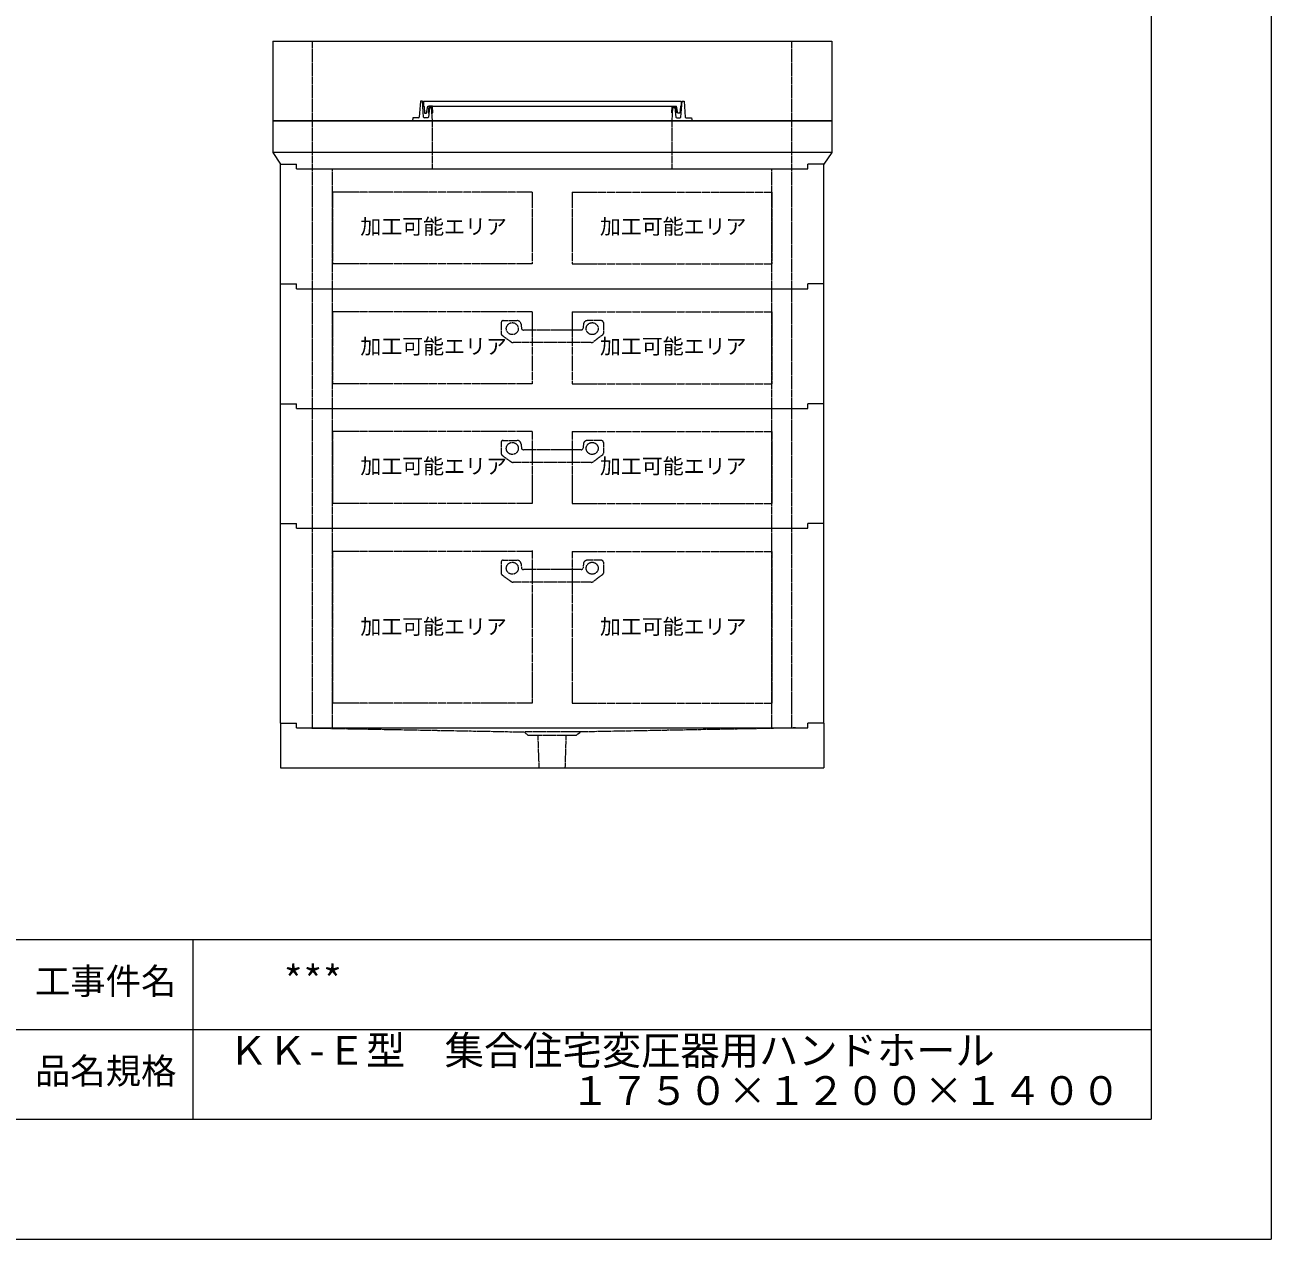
# Model space of a CAD drawing. Units: millimetres, scale not verified. Extents: x -4455 to 4455, y -3150 to 3150.
# Drawn here: x 1335 to 4455, y -3150 to -109 of the extents above; entities that cross this region are included whole.
import ezdxf
from ezdxf.enums import TextEntityAlignment as Align

# ---------------------------------------------------------------- set-up
doc = ezdxf.new("R2010")
doc.units = ezdxf.units.MM
doc.header["$LTSCALE"] = 20
doc.linetypes.add('LONG_DASHED1', pattern=[7, 6, -1])
doc.linetypes.add('LONG_DOUBLE_CHAIN', pattern=[21.8, 18, -1, 0.6, -0.6, 0.6, -1])
for name, color, linetype, lineweight in [('0-0_D-TTL', 7, 'Continuous', 9), ('0-1_Defpoints', 7, 'Continuous', 9), ('0-2_D-TTL-FRAM1', 134, 'Continuous', 9), ('0-3_D-TTL-TXT', 7, 'Continuous', 9), ('0-7_D-STR', 7, 'Continuous', 9), ('0-9_D-STR-STR5', 1, 'LONG_DOUBLE_CHAIN', 9), ('0-A_D-STR-STR3', 2, 'LONG_DASHED1', 9), ('0-B_D-STR-STR4', 134, 'Continuous', 9)]:
    doc.layers.add(name, color=color, linetype=linetype, lineweight=lineweight)
doc.styles.add('ＭＳ ゴシック', font='')
doc.styles.get('ＭＳ ゴシック').set_extended_font_data('MS Gothic')

# ---------------------------------------------------------------- blocks, each defined once
blk = doc.blocks.new('A$C4DE05FD1')
at = {"layer": '0-0_D-TTL', "color": 134}
for p in [(114800, 76000), (4000, 4000)]:
    blk.add_line(p, (114800, 4000), dxfattribs=at)
at = {"layer": '0-1_Defpoints', "color": 134}
for p in [(118800, 84000), (0, 0)]:
    blk.add_line(p, (118800, 0), dxfattribs=at)
at = {"layer": '0-2_D-TTL-FRAM1'}
for p, q in [((38800, 10000), (114800, 10000)), ((82800, 10000), (82800, 4000)), ((64800, 7000), (114800, 7000))]:
    blk.add_line(p, q, dxfattribs=at)
at = {"layer": '0-3_D-TTL-TXT', "style": 'ＭＳ ゴシック'}
for s, p in [('工事件名', (77528.4, 7919.5)), ('品名規格', (77528.4, 4919.5))]:
    blk.add_text(s, height=866, dxfattribs=at).set_placement(p, align=Align.BOTTOM_LEFT)
blk = doc.blocks.new('A$C78C0291E')
at = {"layer": '0-7_D-STR'}
for p, q in [((-13600, 240), (-13600, -2000)), ((-13600, 240), (-12800, 240)), ((-12800, 0), (-12800, 240)), ((-12800, 0), (12800, 0)), ((13600, 240), (12800, 240)), ((12800, 0), (12800, 240)), ((13600, 240), (13600, -2000)), ((-13600, -2000), (13600, -2000))]:
    blk.add_line(p, q, dxfattribs=at)
at = {"layer": '0-7_D-STR', "linetype": 'LONG_DASHED1'}
for p, q in [((-12180, 0), (-1400, -200)), ((12180, 0), (1400, -200)), ((-1200, -380), (-1400, -200)), ((1400, -200), (-1400, -200)), ((1200, -380), (-1200, -380)), ((-653.3, -2000), (-705, -380)), ((653.3, -2000), (705, -380)), ((1200, -380), (1400, -200))]:
    blk.add_line(p, q, dxfattribs=at)
blk = doc.blocks.new('A$C27844A11')
at = {"layer": '0-A_D-STR-STR3'}
for p, q in [((-2560, 1000), (-2560, 453.5)), ((-2460, 1100), (-1758.4, 1100)), ((-1559.2, 917.4), (-1542, 721.3)), ((1442.4, 630), (-1442.4, 630)), ((1559.2, 917.4), (1542, 721.3)), ((2460, 1100), (1758.4, 1100)), ((2560, 1000), (2560, 453.5)), ((-2515.5, 370.3), (-2060.4, 33.6)), ((1949.4, 0), (-1949.4, 0)), ((2515.5, 370.3), (2060.4, 33.6))]:
    blk.add_line(p, q, dxfattribs=at)
for centre in [(-2000, 700), (2000, 700)]:
    blk.add_circle(centre, 300, dxfattribs=at)
for centre, radius, start, end in [((-2460, 1000), 100, 90, 180), ((-1758.4, 900), 200, 5, 90), ((-1442.4, 730), 100, 185, 270), ((1442.4, 730), 100, 270, 355), ((1758.4, 900), 200, 90, 175), ((2460, 1000), 100, 0, 90), ((-2460, 453.5), 100, 180, 236.30993), ((-1949.4, 200), 200, 236.30993, 270), ((1949.4, 200), 200, 270, 303.69007), ((2460, 453.5), 100, 303.69007, 0)]:
    blk.add_arc(centre, radius, start, end, dxfattribs=at)
blk = doc.blocks.new('A$C613B1C2C')
at = {"layer": '0-7_D-STR'}
blk.add_line((-14000, 4000), (-14000, 0), dxfattribs=at)
at = {"layer": '0-7_D-STR', "linetype": 'LONG_DASHED1'}
for p, q in [((-12000, 0), (-12000, 4000)), ((12000, 0), (12000, 4000))]:
    blk.add_line(p, q, dxfattribs=at)
at = {"layer": '0-7_D-STR'}
blk.add_lwpolyline([(-14000, 4000), (14000, 4000), (14000, 0), (-14000, 0)], dxfattribs=at)
blk = doc.blocks.new('A$C5C23532B')
at = {"layer": '0-7_D-STR', "linetype": 'LONG_DASHED1'}
for p, q in [((-12000, 0), (-12000, 2400)), ((-6000, 0), (-6000, 2400)), ((6000, 0), (6000, 2400)), ((12000, 0), (12000, 2400))]:
    blk.add_line(p, q, dxfattribs=at)
at = {"layer": '0-7_D-STR'}
for p, q in [((14000, 820), (-14000, 820)), ((-13600, 240), (-12800, 240)), ((-12800, 0), (-12800, 240)), ((13600, 240), (12800, 240))]:
    blk.add_line(p, q, dxfattribs=at)
for points in [[(-14000, 2400), (14000, 2400), (14000, 820), (13600, 240)], [(-14000, 2400), (-14000, 820), (-13600, 240)], [(-12800, 0), (12800, 0), (12800, 240)]]:
    blk.add_lwpolyline(points, dxfattribs=at)
blk = doc.blocks.new('A$C349817E5')
at = {"layer": '0-7_D-STR'}
for p, q in [((-13600, -5760), (-13600, 240)), ((-13600, 240), (-12800, 240)), ((-12800, 0), (-12800, 240)), ((-12800, 0), (12800, 0)), ((13600, 240), (12800, 240)), ((12800, 0), (12800, 240)), ((13600, -5760), (13600, 240)), ((-13600, -5760), (-12800, -5760)), ((-12800, -6000), (-12800, -5760)), ((-12800, -6000), (12800, -6000)), ((13600, -5760), (12800, -5760)), ((12800, -6000), (12800, -5760))]:
    blk.add_line(p, q, dxfattribs=at)
at = {"layer": '0-7_D-STR', "linetype": 'LONG_DASHED1'}
for p, q in [((-12000, -6000), (-12000, 0)), ((-11000, -6000), (-11000, 0)), ((11000, -6000), (11000, 0)), ((12000, -6000), (12000, 0))]:
    blk.add_line(p, q, dxfattribs=at)
at = {"layer": '0-9_D-STR-STR5'}
for p, q in [((-11000, -1160), (-11000, -4760)), ((-1000, -1160), (-11000, -1160)), ((-1000, -1160), (-1000, -4760)), ((1000, -1160), (11000, -1160)), ((1000, -1160), (1000, -4760)), ((11000, -1160), (11000, -4760)), ((-1000, -4760), (-11000, -4760)), ((1000, -4760), (11000, -4760))]:
    blk.add_line(p, q, dxfattribs=at)
blk = doc.blocks.new('A$C27DE69BD')
at = {"layer": '0-7_D-STR'}
for p, q in [((-13600, 240), (-12800, 240)), ((-13600, -9760), (-13600, 240)), ((-12800, 0), (-12800, 240)), ((-12800, 0), (12800, 0)), ((13600, 240), (12800, 240)), ((12800, 0), (12800, 240)), ((13600, -9760), (13600, 240)), ((-13600, -9760), (-12800, -9760)), ((-12800, -10000), (-12800, -9760)), ((13600, -9760), (12800, -9760)), ((12800, -10000), (12800, -9760)), ((-12800, -10000), (12800, -10000))]:
    blk.add_line(p, q, dxfattribs=at)
at = {"layer": '0-7_D-STR', "linetype": 'LONG_DASHED1'}
for p, q in [((-12000, -10000), (-12000, 0)), ((-11000, -10000), (-11000, 0)), ((11000, -10000), (11000, 0)), ((12000, -10000), (12000, 0))]:
    blk.add_line(p, q, dxfattribs=at)
at = {"layer": '0-9_D-STR-STR5'}
for p, q in [((-1000, -1160), (-11000, -1160)), ((-11000, -1160), (-11000, -8760)), ((-1000, -1120), (-1000, -8760)), ((1000, -1160), (11000, -1160)), ((1000, -1160), (1000, -8760)), ((11000, -1160), (11000, -8760)), ((-1000, -8760), (-11000, -8760)), ((1000, -8760), (11000, -8760))]:
    blk.add_line(p, q, dxfattribs=at)
blk = doc.blocks.new('A$C284D0AE2')
at = {"layer": '0-B_D-STR-STR4'}
for p, q in [((-6600, 1000), (-6655.6, 197.2)), ((-6500, 1000), (-6600, 1000)), ((-6442.7, 197.2), (-6500, 1000)), ((-6450, 1000), (-6450, 740)), ((-6450, 740), (-6438.3, 740)), ((-6418.4, 721.8), (-6390, 400)), ((-6290, 400), (-6230, 740)), ((-6230, 740), (6230, 740)), ((-6180, 740), (-6212.4, 401.3)), ((-6140, 680), (-6195.9, 195.4)), ((-6000, 740), (-6180, 740)), ((-6040, 680), (-6140, 680)), ((-6000, 0), (-6040, 680)), ((-5983.5, 401.3), (-6000, 740)), ((6000, 740), (6180, 740)), ((6180, 740), (6212.4, 401.3)), ((-6980, 160), (-7000, 0)), ((-7000, 0), (7000, 0)), ((-6695.5, 160), (-6980, 160)), ((-6235.7, 160), (-6402.8, 160)), ((-6390, 400), (-6290, 400)), ((-6212.4, 401.3), (-6172.2, 401.3)), ((-6023.6, 401.3), (-5983.5, 401.3)), ((6212.4, 401.3), (6172.2, 401.3)), ((6235.7, 160), (6402.8, 160)), ((6695.5, 160), (6980, 160)), ((6980, 160), (7000, 0))]:
    blk.add_line(p, q, dxfattribs=at)
for points in [[(-6450, 1000), (6450, 1000), (6450, 740), (6438.3, 740)], [(6023.6, 401.3), (5983.5, 401.3), (6000, 740)], [(6000, 0), (6040, 680), (6140, 680), (6195.9, 195.4)], [(6418.4, 721.8), (6390, 400), (6290, 400), (6230, 740)], [(6442.7, 197.2), (6500, 1000), (6600, 1000), (6655.6, 197.2)]]:
    blk.add_lwpolyline(points, dxfattribs=at)
for centre, radius, start, end in [((-6438.3, 720), 20, 5.04245, 90), ((6438.3, 720), 20, 90, 174.95755), ((-6695.5, 200), 40, 270, 356.0372), ((-6402.8, 200), 40, 184.08562, 270), ((-6235.7, 200), 40, 270, 353.41806), ((6235.7, 200), 40, 186.58194, 270), ((6402.8, 200), 40, 270, 355.91438), ((6695.5, 200), 40, 183.9628, 270)]:
    blk.add_arc(centre, radius, start, end, dxfattribs=at)

msp = doc.modelspace()

# ---------------------------------------------------------------- block references
at = {"layer": '0-0_D-TTL', "xscale": 0.075, "yscale": 0.075}
msp.add_blockref('A$C4DE05FD1', (-4455, -3150), dxfattribs=at)
at = {"layer": '0-7_D-STR', "xscale": 0.05, "yscale": 0.05}
for name, p in [('A$C613B1C2C', (2655, -350)), ('A$C5C23532B', (2655, -470)), ('A$C349817E5', (2655, -470)), ('A$C349817E5', (2655, -770)), ('A$C349817E5', (2655, -1070)), ('A$C27DE69BD', (2655, -1370)), ('A$C78C0291E', (2655, -1870))]:
    msp.add_blockref(name, p, dxfattribs=at)
at = {"layer": '0-A_D-STR-STR3', "xscale": 0.05, "yscale": 0.05}
for p in [(2655, -905), (2655, -1205), (2655, -1505)]:
    msp.add_blockref('A$C27844A11', p, dxfattribs=at)
at = {"layer": '0-B_D-STR-STR4', "xscale": 0.05, "yscale": 0.05}
msp.add_blockref('A$C284D0AE2', (2655, -350), dxfattribs=at)

# ---------------------------------------------------------------- texts
at = {"layer": '0-3_D-TTL-TXT', "style": 'ＭＳ ゴシック'}
for s, p in [('***', (1981.99, -2559.3)), ('ＫＫ-Ｅ型\u3000集合住宅変圧器用ハンドホール', (1844.49, -2735.22)), ('１７５０×１２００×１４００', (2700.88, -2835.81))]:
    msp.add_text(s, height=72.14, dxfattribs=at).set_placement(p, align=Align.BOTTOM_LEFT)
at = {"layer": '0-9_D-STR-STR5', "style": 'ＭＳ ゴシック'}
for p in [(2174.52, -644.98), (2774.52, -644.98), (2174.52, -944.98), (2774.52, -944.98), (2174.52, -1244.98), (2774.52, -1244.98), (2174.52, -1646.98), (2774.52, -1646.98)]:
    msp.add_text('加工可能エリア', height=38.42, dxfattribs=at).set_placement(p, align=Align.BOTTOM_LEFT)

doc.saveas('drawing.dxf')
